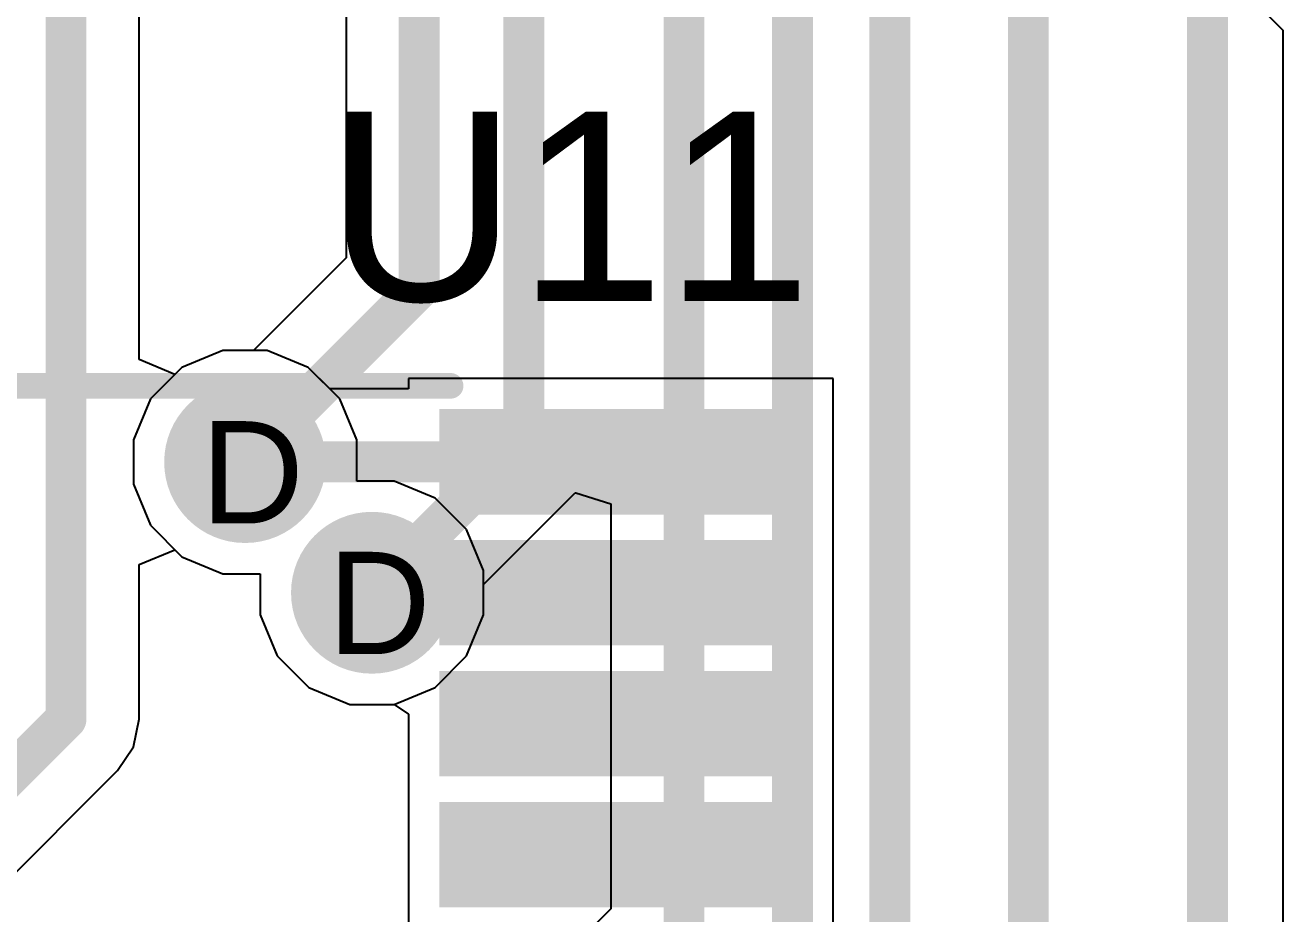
# Model space of a CAD drawing. Header units: inches. Extents: x 0 to 5032, y 0 to 5323.
# Drawn here: x 122.4 to 128.65, y 33.37 to 37.78 of the extents above; entities that cross this region are included whole.
import ezdxf

# ---------------------------------------------------------------- set-up
doc = ezdxf.new("R2010")
doc.units = ezdxf.units.IN
for name, color, linetype in [('Bottom Layer', 5, 'Continuous'), ('Bottom Solder', 6, 'Continuous'), ('Drill Drawing', 1, 'Continuous'), ('Layer 1', 16, 'Continuous'), ('Layer 2', 76, 'Continuous'), ('Top Layer', 1, 'Continuous'), ('Top Overlay', 2, 'Continuous'), ('Top Paste', 8, 'Continuous'), ('Top Solder', 216, 'Continuous'), ('Via Holes', 16, 'Continuous')]:
    doc.layers.add(name, color=color, linetype=linetype)
doc.styles.add('Arial', font='', dxfattribs={"height": 0.2})
doc.styles.get('Arial').set_extended_font_data('Arial')

# ---------------------------------------------------------------- blocks, each defined once
blk = doc.blocks.new('TSSOP_20_4')
at = {"layer": 'Top Layer'}
for points in [[(3.59999915, 3.08500018), (3.59999915, 2.76500082), (1.99999981, 2.76500082), (1.99999981, 3.08500018)], [(3.59999915, 2.43499894), (3.59999915, 2.11499958), (1.99999981, 2.11499958), (1.99999981, 2.43499894)], [(3.59999915, 1.78500024), (3.59999915, 1.46500088), (1.99999981, 1.46500088), (1.99999981, 1.78500024)], [(3.59999915, 1.134999), (3.59999915, 0.8149996399999998), (1.99999981, 0.8149996400000001), (1.99999981, 1.134999)]]:
    blk.add_hatch(color=1, dxfattribs=at).paths.add_polyline_path(points)
at = {"layer": 'Top Paste'}
for points in [[(3.59999915, 3.08500018), (3.59999915, 2.76500082), (1.99999981, 2.76500082), (1.99999981, 3.08500018)], [(3.59999915, 2.43499894), (3.59999915, 2.11499958), (1.99999981, 2.11499958), (1.99999981, 2.43499894)], [(3.59999915, 1.78500024), (3.59999915, 1.46500088), (1.99999981, 1.46500088), (1.99999981, 1.78500024)], [(3.59999915, 1.134999), (3.59999915, 0.8149996399999998), (1.99999981, 0.8149996400000001), (1.99999981, 1.134999)]]:
    blk.add_hatch(color=8, dxfattribs=at).paths.add_polyline_path(points)
at = {"layer": 'Top Solder'}
for points in [[(3.70159915, 3.18660018), (3.70159915, 2.66340082), (1.89839981, 2.66340082), (1.89839981, 3.18660018)], [(3.70159915, 2.53659894), (3.70159915, 2.01339958), (1.89839981, 2.01339958), (1.89839981, 2.53659894)], [(3.70159915, 1.88660024), (3.70159915, 1.36340088), (1.89839981, 1.36340088), (1.89839981, 1.88660024)], [(3.70159915, 1.236599), (3.70159915, 0.7133996399999998), (1.89839981, 0.7133996400000001), (1.89839981, 1.236599)]]:
    blk.add_hatch(color=216, dxfattribs=at).paths.add_polyline_path(points)
at = {"layer": 'Top Overlay'}
blk.add_lwpolyline([(-1.90660274, 3.302, 0.127, 0.127, 0), (1.95419726, 3.302, 0.127, 0.127, 0)], format="xyseb", dxfattribs=at)
blk.add_lwpolyline([(1.92244726, 3.302, 0.0635, 0.0635, 1), (1.98594726, 3.302, 0.0635, 0.0635, 1)], format="xyseb", close=True, dxfattribs=at)

msp = doc.modelspace()

# ---------------------------------------------------------------- hatches: boundary and pattern name
at = {"layer": 'Bottom Layer'}
h = msp.add_hatch(color=5, dxfattribs=at)
edge = h.paths.add_edge_path()
edge.add_arc((123.4948, 35.6108), 0.2999994, 0, 360)
h = msp.add_hatch(color=5, dxfattribs=at)
edge = h.paths.add_edge_path()
edge.add_arc((124.1245041, 34.9621983), 0.2999994, 0, 360)
at = {"layer": 'Bottom Solder'}
h = msp.add_hatch(color=6, dxfattribs=at)
edge = h.paths.add_edge_path()
edge.add_arc((123.4948, 35.6108), 0.4015993999999999, 0, 360)
h = msp.add_hatch(color=6, dxfattribs=at)
edge = h.paths.add_edge_path()
edge.add_arc((124.1245041, 34.9621983), 0.4015993999999999, 0, 360)
at = {"layer": 'Layer 1'}
h = msp.add_hatch(color=16, dxfattribs=at)
edge = h.paths.add_edge_path()
edge.add_arc((123.4948, 35.6108), 0.2999994, 0, 360)
h = msp.add_hatch(color=16, dxfattribs=at)
edge = h.paths.add_edge_path()
edge.add_arc((124.1245041, 34.9621983), 0.2999994, 0, 360)
at = {"layer": 'Layer 2'}
h = msp.add_hatch(color=76, dxfattribs=at)
edge = h.paths.add_edge_path()
edge.add_arc((123.4948, 35.6108), 0.2999994, 0, 360)
h = msp.add_hatch(color=76, dxfattribs=at)
edge = h.paths.add_edge_path()
edge.add_arc((124.1245041, 34.9621983), 0.2999994, 0, 360)
at = {"layer": 'Top Layer'}
h = msp.add_hatch(color=1, dxfattribs=at)
edge = h.paths.add_edge_path()
edge.add_arc((123.4948, 35.6108), 0.2999994, 0, 360)
h = msp.add_hatch(color=1, dxfattribs=at)
edge = h.paths.add_edge_path()
edge.add_arc((124.1245041, 34.9621983), 0.2999994, 0, 360)
at = {"layer": 'Top Solder'}
h = msp.add_hatch(color=216, dxfattribs=at)
edge = h.paths.add_edge_path()
edge.add_arc((123.4948, 35.6108), 0.4015993999999999, 0, 360)
h = msp.add_hatch(color=216, dxfattribs=at)
edge = h.paths.add_edge_path()
edge.add_arc((124.1245041, 34.9621983), 0.4015993999999999, 0, 360)
at = {"layer": 'Via Holes'}
h = msp.add_hatch(color=7, dxfattribs=at)
edge = h.paths.add_edge_path()
edge.add_arc((123.4948, 35.6108), 0.1499997, 0, 360)
h = msp.add_hatch(color=7, dxfattribs=at)
edge = h.paths.add_edge_path()
edge.add_arc((124.1245041, 34.9621983), 0.1499997, 0, 360)

# ---------------------------------------------------------------- linework, layer by layer
at = {"layer": 'Bottom Layer'}
for p, q in [((123.99583278, 37.89630978), (123.99583278, 36.62458004)), ((123.99583278, 36.62458004), (123.5360496, 36.1647994)), ((123.3846021, 36.1647994), (123.18098554, 36.0804587)), ((123.5360496, 36.1647994), (123.3846021, 36.1647994)), ((123.18098554, 36.0804587), (123.0251413, 35.92461445999999)), ((123.0251413, 35.92461445999999), (122.9408006, 35.72099789999999)), ((122.9408006, 35.72099789999999), (122.9408006, 35.50060209999999)), ((122.9408006, 35.50060209999999), (123.0251413, 35.29698554)), ((124.6785035, 35.0034479), (125.1335699, 35.45851683999999)), ((125.1335699, 35.45851683999999), (125.13733672, 35.4584889)), ((125.13733672, 35.4584889), (125.3113699, 35.40414306)), ((125.3113699, 35.40414306), (125.3113699, 33.39278818)), ((123.0251413, 35.29698554), (123.18098554, 35.14114129999999)), ((123.18098554, 35.14114129999999), (123.3846021, 35.0568006)), ((123.3846021, 35.0568006), (123.5705047, 35.0568006)), ((123.5705047, 35.0568006), (123.5705047, 34.85200039999999)), ((124.6785035, 34.85200039999999), (124.6785035, 35.0034479)), ((123.5705047, 34.85200039999999), (123.6548454, 34.64838383999999)), ((124.5941628, 34.64838383999999), (124.6785035, 34.85200039999999)), ((123.6548454, 34.64838383999999), (123.81068964, 34.4925396)), ((124.43831856, 34.4925396), (124.5941628, 34.64838383999999)), ((123.81068964, 34.4925396), (124.0143062, 34.4081989)), ((124.234702, 34.4081989), (124.43831856, 34.4925396)), ((124.0143062, 34.4081989), (124.234702, 34.4081989)), ((125.3113699, 33.39278818), (122.04994894, 30.13136722))]:
    msp.add_line(p, q, dxfattribs=at)
for points in [[(124.87807384, 35.71576804, 0.2032, 0.2032, 0), (124.87807384, 67.9700825, 0.2032, 0.2032, 0)], [(124.3584, 36.4744, 0.2032, 0.2032, 0), (124.3584, 67.33539999999999, 0.2032, 0.2032, 0)], [(125.67393712, 33.2426056, 0.2032, 0.2032, 0), (125.67393712, 55.44293712, 0.2032, 0.2032, 0)], [(126.212346, 32.50004168, 0.2032, 0.2032, 0), (126.212346, 55.117746, 0.2032, 0.2032, 0)], [(126.6952, 29.60219885999999, 0.2032, 0.2032, 0), (126.6952, 54.60999999999999, 0.2032, 0.2032, 0)], [(127.38324536, 29.34331952, 0.2032, 0.2032, 0), (127.38324536, 54.35824535999999, 0.2032, 0.2032, 0)], [(128.273302, 28.9413188, 0.2032, 0.2032, 0), (128.273302, 45.7248768, 0.2032, 0.2032, 0)], [(123.4948, 35.6108, 0.2032, 0.2032, 0), (124.3584, 36.4744, 0.2032, 0.2032, 0)], [(124.1245041, 34.9621983, 0.2032, 0.2032, 0), (124.87807384, 35.71576804, 0.2032, 0.2032, 0)]]:
    msp.add_lwpolyline(points, format="xyseb", dxfattribs=at)
for points in [[(124.3076, 36.4744, 0.1016, 0.1016, 1), (124.4092, 36.4744, 0.1016, 0.1016, 1)], [(124.3076, 36.4744, 0.1016, 0.1016, 1), (124.4092, 36.4744, 0.1016, 0.1016, 1)], [(124.82727384, 35.71576804, 0.1016, 0.1016, 1), (124.92887384, 35.71576804, 0.1016, 0.1016, 1)], [(124.82727384, 35.71576804, 0.1016, 0.1016, 1), (124.92887384, 35.71576804, 0.1016, 0.1016, 1)], [(123.444, 35.6108, 0.1016, 0.1016, 1), (123.5456, 35.6108, 0.1016, 0.1016, 1)], [(124.0737041, 34.9621983, 0.1016, 0.1016, 1), (124.1753041, 34.9621983, 0.1016, 0.1016, 1)]]:
    msp.add_lwpolyline(points, format="xyseb", close=True, dxfattribs=at)
at = {"layer": 'Layer 1'}
for p, q in [((123.3846021, 36.1647994), (123.18098554, 36.0804587)), ((123.6049979, 36.1647994), (123.3846021, 36.1647994)), ((123.80861446, 36.0804587), (123.6049979, 36.1647994)), ((123.18098554, 36.0804587), (123.0251413, 35.92461445999999)), ((123.9644587, 35.92461445999999), (123.80861446, 36.0804587)), ((123.0251413, 35.92461445999999), (122.9408006, 35.72099789999999)), ((124.0487994, 35.72099789999999), (123.9644587, 35.92461445999999)), ((122.9408006, 35.72099789999999), (122.9408006, 35.50060209999999)), ((124.0487994, 35.5161977), (124.0487994, 35.72099789999999)), ((122.9408006, 35.50060209999999), (123.0251413, 35.29698554)), ((124.234702, 35.5161977), (124.0487994, 35.5161977)), ((124.43831856, 35.43185699999999), (124.234702, 35.5161977)), ((124.5941628, 35.27601276), (124.43831856, 35.43185699999999)), ((123.0251413, 35.29698554), (123.18098554, 35.14114129999999)), ((124.6785035, 35.0723962), (124.5941628, 35.27601276)), ((123.18098554, 35.14114129999999), (123.3846021, 35.0568006)), ((123.3846021, 35.0568006), (123.5705047, 35.0568006)), ((123.5705047, 35.0568006), (123.5705047, 34.85200039999999)), ((124.6785035, 34.85200039999999), (124.6785035, 35.0723962)), ((123.5705047, 34.85200039999999), (123.6548454, 34.64838383999999)), ((124.5941628, 34.64838383999999), (124.6785035, 34.85200039999999)), ((123.6548454, 34.64838383999999), (123.81068964, 34.4925396)), ((124.43831856, 34.4925396), (124.5941628, 34.64838383999999)), ((123.81068964, 34.4925396), (124.0143062, 34.4081989)), ((124.234702, 34.4081989), (124.43831856, 34.4925396)), ((124.0143062, 34.4081989), (124.234702, 34.4081989))]:
    msp.add_line(p, q, dxfattribs=at)
at = {"layer": 'Layer 2'}
for p, q in [((123.3846021, 36.1647994), (123.18098554, 36.0804587)), ((123.6049979, 36.1647994), (123.3846021, 36.1647994)), ((123.80861446, 36.0804587), (123.6049979, 36.1647994)), ((123.18098554, 36.0804587), (123.0251413, 35.92461445999999)), ((123.9644587, 35.92461445999999), (123.80861446, 36.0804587)), ((123.0251413, 35.92461445999999), (122.9408006, 35.72099789999999)), ((124.0487994, 35.72099789999999), (123.9644587, 35.92461445999999)), ((122.9408006, 35.72099789999999), (122.9408006, 35.50060209999999)), ((124.0487994, 35.5161977), (124.0487994, 35.72099789999999)), ((122.9408006, 35.50060209999999), (123.0251413, 35.29698554)), ((124.234702, 35.5161977), (124.0487994, 35.5161977)), ((124.43831856, 35.43185699999999), (124.234702, 35.5161977)), ((124.5941628, 35.27601276), (124.43831856, 35.43185699999999)), ((123.0251413, 35.29698554), (123.18098554, 35.14114129999999)), ((124.6785035, 35.0723962), (124.5941628, 35.27601276)), ((123.18098554, 35.14114129999999), (123.3846021, 35.0568006)), ((123.3846021, 35.0568006), (123.5705047, 35.0568006)), ((123.5705047, 35.0568006), (123.5705047, 34.85200039999999)), ((124.6785035, 34.85200039999999), (124.6785035, 35.0723962)), ((123.5705047, 34.85200039999999), (123.6548454, 34.64838383999999)), ((124.5941628, 34.64838383999999), (124.6785035, 34.85200039999999)), ((123.6548454, 34.64838383999999), (123.81068964, 34.4925396)), ((124.43831856, 34.4925396), (124.5941628, 34.64838383999999)), ((123.81068964, 34.4925396), (124.0143062, 34.4081989)), ((124.234702, 34.4081989), (124.43831856, 34.4925396)), ((124.0143062, 34.4081989), (124.234702, 34.4081989))]:
    msp.add_line(p, q, dxfattribs=at)
at = {"layer": 'Top Layer'}
for p, q in [((128.33433566, 38.06763278), (128.64676582, 37.75520516)), ((122.96836722, 36.11929022), (122.96836722, 37.92170977999999)), ((128.64676582, 37.75520516), (128.64676582, 32.28369971999999)), ((123.3846021, 36.1647994), (123.18098554, 36.0804587)), ((123.6049979, 36.1647994), (123.3846021, 36.1647994)), ((123.80861446, 36.0804587), (123.6049979, 36.1647994)), ((123.14616722, 36.04564037999999), (122.96836722, 36.11929022)), ((123.18098554, 36.0804587), (123.14616722, 36.04564037999999)), ((123.9150049, 35.97406826), (123.80861446, 36.0804587)), ((124.30690404, 35.97406826), (123.9150049, 35.97406826)), ((126.41490084, 36.02619922), (124.30690404, 36.02619922)), ((124.30690404, 36.02619922), (124.30690404, 35.97406826)), ((126.41490084, 35.19819986), (126.41490084, 36.02619922)), ((122.96836722, 35.10230978), (123.14616722, 35.17595962)), ((123.14616722, 35.17595962), (123.18098554, 35.14114129999999)), ((126.41490084, 34.54819862), (126.41490084, 35.19819986)), ((122.96836722, 34.33560062), (122.96836722, 35.10230978)), ((123.18098554, 35.14114129999999), (123.3846021, 35.0568006)), ((123.3846021, 35.0568006), (123.5705047, 35.0568006)), ((123.5705047, 35.0568006), (123.5705047, 34.85200039999999)), ((123.5705047, 34.85200039999999), (123.6548454, 34.64838383999999)), ((123.6548454, 34.64838383999999), (123.81068964, 34.4925396)), ((126.41490084, 33.89819992), (126.41490084, 34.54819862)), ((123.81068964, 34.4925396), (124.0143062, 34.4081989)), ((124.0143062, 34.4081989), (124.23469946, 34.4081989)), ((124.23469946, 34.4081989), (124.30690404, 34.35995414)), ((124.30690404, 34.35995414), (124.30690404, 33.24819868)), ((122.94076758, 34.19684042), (122.96836976, 34.33558791999999)), ((122.96836976, 34.33558791999999), (122.96836722, 34.33560062)), ((122.8621749, 34.07921302), (122.94076758, 34.19684042)), ((122.18878534, 33.40582346), (122.86216728, 34.07920794)), ((122.86216728, 34.07920794), (122.8621749, 34.07921302)), ((126.41490084, 33.24819868), (126.41490084, 33.89819992))]:
    msp.add_line(p, q, dxfattribs=at)
for points in [[(122.6058, 34.33558791999999, 0.2032, 0.2032, 0), (122.6058, 38.36209752, 0.2032, 0.2032, 0)], [(123.4948, 35.6108, 0.2032, 0.2032, 0), (123.49550104, 35.61150104, 0.2032, 0.2032, 0)], [(123.49550104, 35.61150104, 0.2032, 0.2032, 0), (125.36020394, 35.61150104, 0.2032, 0.2032, 0)], [(125.36020394, 35.61150104, 0.2032, 0.2032, 0), (125.36090244, 35.61219954, 0.2032, 0.2032, 0)], [(124.1245041, 34.9621983, 0.2032, 0.2032, 0), (125.36090244, 34.9621983, 0.2032, 0.2032, 0)], [(121.93241044, 33.66219836, 0.2032, 0.2032, 0), (122.6058, 34.33558791999999, 0.2032, 0.2032, 0)]]:
    msp.add_lwpolyline(points, format="xyseb", dxfattribs=at)
for points in [[(123.444, 35.6108, 0.1016, 0.1016, 1), (123.5456, 35.6108, 0.1016, 0.1016, 1)], [(123.44470104, 35.61150104, 0.1016, 0.1016, 1), (123.54630104, 35.61150104, 0.1016, 0.1016, 1)], [(123.44470104, 35.61150104, 0.1016, 0.1016, 1), (123.54630104, 35.61150104, 0.1016, 0.1016, 1)], [(125.30940394, 35.61150104, 0.1016, 0.1016, 1), (125.41100394, 35.61150104, 0.1016, 0.1016, 1)], [(125.30940394, 35.61150104, 0.1016, 0.1016, 1), (125.41100394, 35.61150104, 0.1016, 0.1016, 1)], [(125.31010244, 35.61219954, 0.1016, 0.1016, 1), (125.41170244, 35.61219954, 0.1016, 0.1016, 1)], [(124.0737041, 34.9621983, 0.1016, 0.1016, 1), (124.1753041, 34.9621983, 0.1016, 0.1016, 1)], [(125.31010244, 34.9621983, 0.1016, 0.1016, 1), (125.41170244, 34.9621983, 0.1016, 0.1016, 1)], [(122.555, 34.33558791999999, 0.1016, 0.1016, 1), (122.6566, 34.33558791999999, 0.1016, 0.1016, 1)], [(122.555, 34.33558791999999, 0.1016, 0.1016, 1), (122.6566, 34.33558791999999, 0.1016, 0.1016, 1)]]:
    msp.add_lwpolyline(points, format="xyseb", close=True, dxfattribs=at)

# ---------------------------------------------------------------- block references
msp.add_blockref('TSSOP_20_4', (122.56090296, 32.68719904))

# ---------------------------------------------------------------- texts
at = {"layer": 'Drill Drawing', "style": 'Arial'}
for p in [(123.2747217, 35.30608382), (123.9044258, 34.65748212)]:
    msp.add_text('D', height=0.508, dxfattribs=at).set_placement(p)
at = {"layer": 'Top Overlay', "style": 'Arial'}
msp.add_text('U11', height=0.9397999999999999, dxfattribs=at).set_placement((123.89941438, 36.4110524))

doc.saveas('drawing.dxf')
